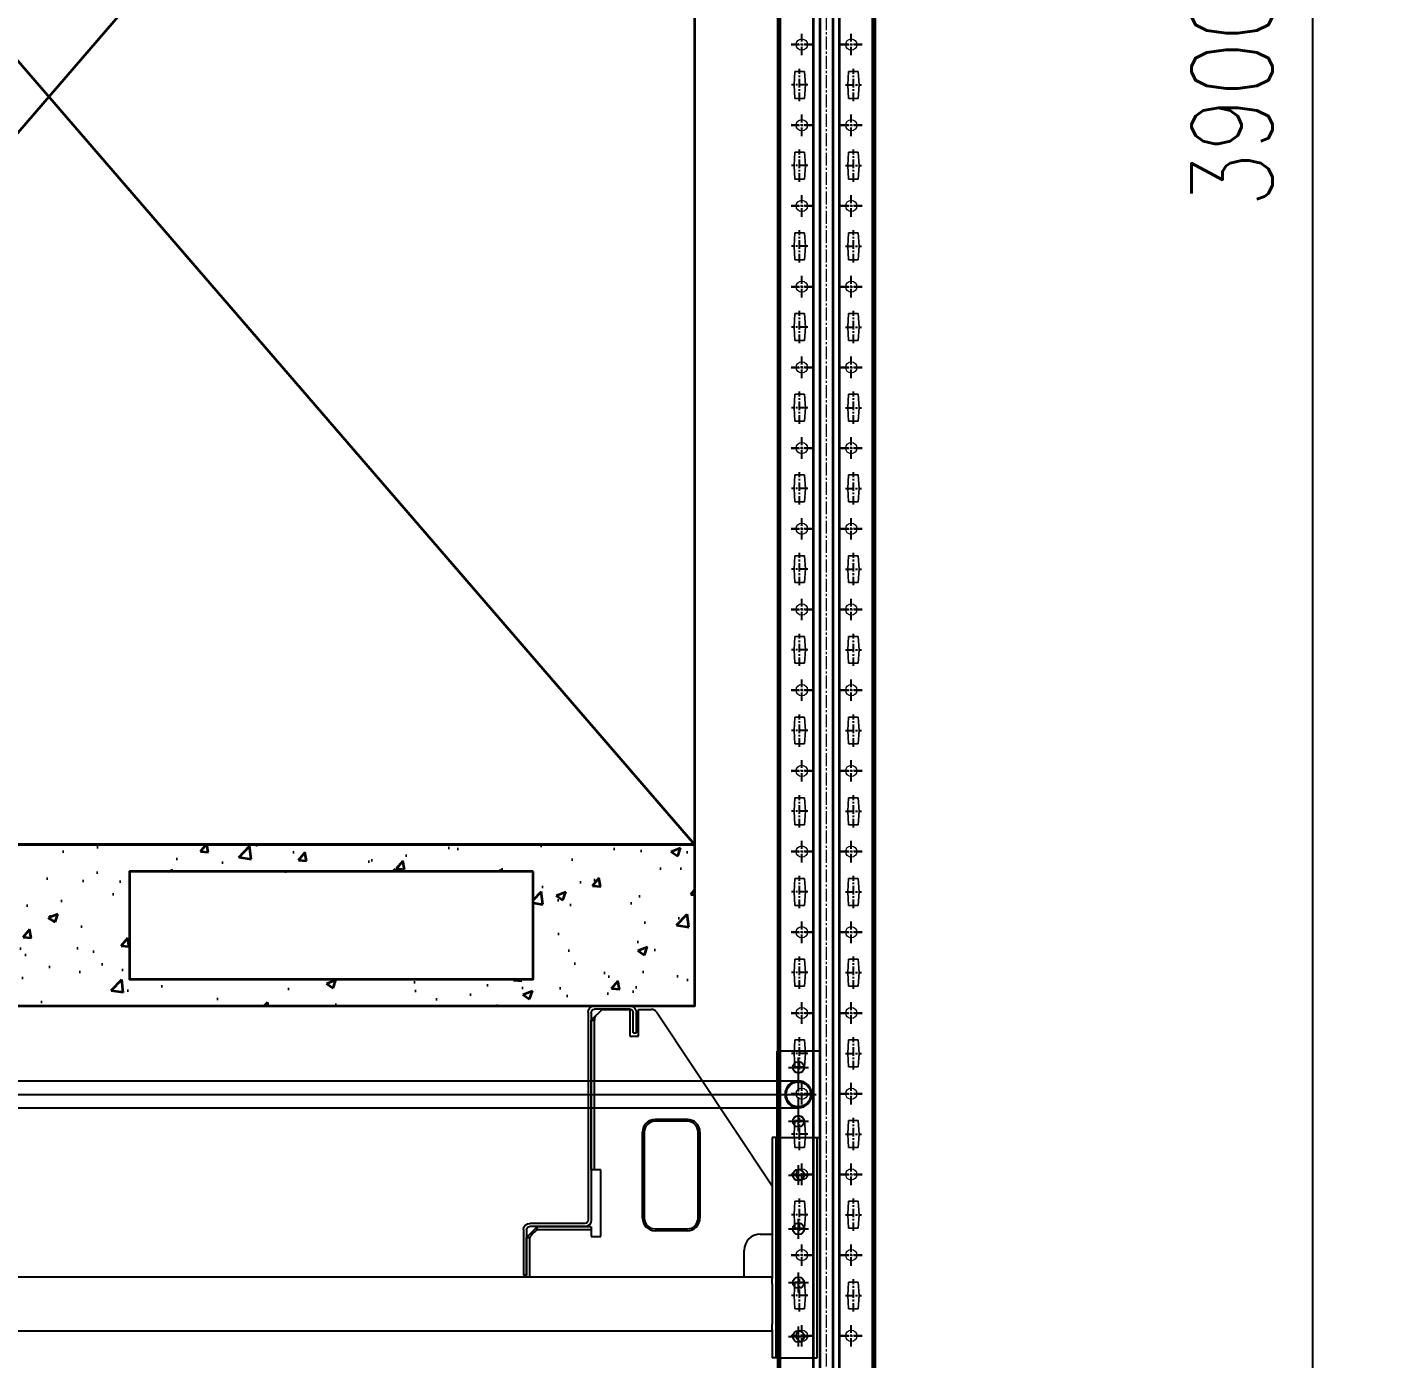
# Model space of a CAD drawing. Header units: millimetres. Extents: x 2509 to 128734, y 2492 to 91667.
# Drawn here: x 113786 to 115043, y 42568 to 43806 of the extents above; entities that cross this region are included whole.
import ezdxf

# ---------------------------------------------------------------- set-up
doc = ezdxf.new("R2010")
doc.units = ezdxf.units.MM
doc.linetypes.add('CENTER', pattern=[50.8, 31.75, -6.35, 6.35, -6.35])
doc.linetypes.add('点画线', pattern=[18, 12, -2, 2, -2])
for name, color, linetype, lineweight in [('SR-货架', 7, 'Continuous', 35), ('SR-货物', 7, 'Continuous', 35), ('中心线层', 1, '点画线', 18), ('粗实线1', 3, 'Continuous', 35), ('细实线', 4, 'Continuous', 18)]:
    doc.layers.add(name, color=color, linetype=linetype, lineweight=lineweight)
doc.layers.add('SSH_货架系统', color=7, linetype='Continuous')
doc.layers.add('中心线', color=1, linetype='CENTER')
doc.styles.add('DIM_FONT', font='SIMPLEX.shx', dxfattribs={"width": 0.8})
doc.dimstyles.new('DIMN25', dxfattribs={"dimscale": 0.25, "dimtxt": 300, "dimasz": 100, "dimexe": 250, "dimexo": 300, "dimgap": 150, "dimtad": 1, "dimdec": 0, "dimzin": 0, "dimdsep": 46, "dimtxsty": 'DIM_FONT', "dimblk": 'ARCHTICK', "dimcen": 0.09, "dimclrt": 7, "dimazin": 2, "dimtfac": 1, "dimtdec": 0, "dimtix": 1, "dimtmove": 2, "dimatfit": 3, "dimfxl": 1, "dimtolj": 1, "dimtzin": 0, "dimarcsym": 0})

# ---------------------------------------------------------------- blocks, each defined once
blk = doc.blocks.new('A$C1E2A5594')
at = {"layer": '中心线', "ltscale": 0.25}
for p, q in [((10, 0), (10, 20)), ((20, 10), (0, 10))]:
    blk.add_line(p, q, dxfattribs=at)
blk = doc.blocks.new('*U259')
at = {"layer": '中心线', "ltscale": 0.25}
for p, q in [((5937763.4, -1005645.1), (5937763.4, -1005615.1)), ((5937763.4, -1005645.1), (5937763.4, -1005615.1)), ((5937813.4, -1005645.1), (5937813.4, -1005615.1)), ((5937813.4, -1005645.1), (5937813.4, -1005615.1)), ((5937770.9, -1005630.1), (5937755.9, -1005630.1)), ((5937770.9, -1005630.1), (5937755.9, -1005630.1)), ((5937805.9, -1005630.1), (5937820.9, -1005630.1)), ((5937805.9, -1005630.1), (5937820.9, -1005630.1)), ((5937763.4, -1005720.1), (5937763.4, -1005690.1)), ((5937763.4, -1005720.1), (5937763.4, -1005690.1)), ((5937813.4, -1005720.1), (5937813.4, -1005690.1)), ((5937813.4, -1005720.1), (5937813.4, -1005690.1)), ((5937770.9, -1005705.1), (5937755.9, -1005705.1)), ((5937770.9, -1005705.1), (5937755.9, -1005705.1)), ((5937805.9, -1005705.1), (5937820.9, -1005705.1)), ((5937805.9, -1005705.1), (5937820.9, -1005705.1)), ((5937763.4, -1005795.1), (5937763.4, -1005765.1)), ((5937763.4, -1005795.1), (5937763.4, -1005765.1)), ((5937813.4, -1005795.1), (5937813.4, -1005765.1)), ((5937813.4, -1005795.1), (5937813.4, -1005765.1)), ((5937770.9, -1005780.1), (5937755.9, -1005780.1)), ((5937770.9, -1005780.1), (5937755.9, -1005780.1)), ((5937805.9, -1005780.1), (5937820.9, -1005780.1)), ((5937805.9, -1005780.1), (5937820.9, -1005780.1)), ((5937763.4, -1005870.1), (5937763.4, -1005840.1)), ((5937763.4, -1005870.1), (5937763.4, -1005840.1)), ((5937813.4, -1005870.1), (5937813.4, -1005840.1)), ((5937813.4, -1005870.1), (5937813.4, -1005840.1)), ((5937770.9, -1005855.1), (5937755.9, -1005855.1)), ((5937770.9, -1005855.1), (5937755.9, -1005855.1)), ((5937805.9, -1005855.1), (5937820.9, -1005855.1)), ((5937805.9, -1005855.1), (5937820.9, -1005855.1)), ((5937763.4, -1005945.1), (5937763.4, -1005915.1)), ((5937763.4, -1005945.1), (5937763.4, -1005915.1)), ((5937813.4, -1005945.1), (5937813.4, -1005915.1)), ((5937813.4, -1005945.1), (5937813.4, -1005915.1)), ((5937770.9, -1005930.1), (5937755.9, -1005930.1)), ((5937770.9, -1005930.1), (5937755.9, -1005930.1)), ((5937805.9, -1005930.1), (5937820.9, -1005930.1)), ((5937805.9, -1005930.1), (5937820.9, -1005930.1)), ((5937763.4, -1006020.1), (5937763.4, -1005990.1)), ((5937763.4, -1006020.1), (5937763.4, -1005990.1)), ((5937813.4, -1006020.1), (5937813.4, -1005990.1)), ((5937813.4, -1006020.1), (5937813.4, -1005990.1)), ((5937770.9, -1006005.1), (5937755.9, -1006005.1)), ((5937770.9, -1006005.1), (5937755.9, -1006005.1)), ((5937805.9, -1006005.1), (5937820.9, -1006005.1)), ((5937805.9, -1006005.1), (5937820.9, -1006005.1)), ((5937763.4, -1006095.1), (5937763.4, -1006065.1)), ((5937763.4, -1006095.1), (5937763.4, -1006065.1)), ((5937813.4, -1006095.1), (5937813.4, -1006065.1)), ((5937813.4, -1006095.1), (5937813.4, -1006065.1)), ((5937770.9, -1006080.1), (5937755.9, -1006080.1)), ((5937770.9, -1006080.1), (5937755.9, -1006080.1)), ((5937805.9, -1006080.1), (5937820.9, -1006080.1)), ((5937805.9, -1006080.1), (5937820.9, -1006080.1)), ((5937763.4, -1006170.1), (5937763.4, -1006140.1)), ((5937763.4, -1006170.1), (5937763.4, -1006140.1)), ((5937813.4, -1006170.1), (5937813.4, -1006140.1)), ((5937813.4, -1006170.1), (5937813.4, -1006140.1)), ((5937770.9, -1006155.1), (5937755.9, -1006155.1)), ((5937770.9, -1006155.1), (5937755.9, -1006155.1)), ((5937805.9, -1006155.1), (5937820.9, -1006155.1)), ((5937805.9, -1006155.1), (5937820.9, -1006155.1)), ((5937763.4, -1006245.1), (5937763.4, -1006215.1)), ((5937763.4, -1006245.1), (5937763.4, -1006215.1)), ((5937813.4, -1006245.1), (5937813.4, -1006215.1)), ((5937813.4, -1006245.1), (5937813.4, -1006215.1)), ((5937770.9, -1006230.1), (5937755.9, -1006230.1)), ((5937770.9, -1006230.1), (5937755.9, -1006230.1)), ((5937805.9, -1006230.1), (5937820.9, -1006230.1)), ((5937805.9, -1006230.1), (5937820.9, -1006230.1)), ((5937763.4, -1006320.1), (5937763.4, -1006290.1)), ((5937763.4, -1006320.1), (5937763.4, -1006290.1)), ((5937813.4, -1006320.1), (5937813.4, -1006290.1)), ((5937813.4, -1006320.1), (5937813.4, -1006290.1)), ((5937770.9, -1006305.1), (5937755.9, -1006305.1)), ((5937770.9, -1006305.1), (5937755.9, -1006305.1)), ((5937805.9, -1006305.1), (5937820.9, -1006305.1)), ((5937805.9, -1006305.1), (5937820.9, -1006305.1)), ((5937763.4, -1006395.1), (5937763.4, -1006365.1)), ((5937763.4, -1006395.1), (5937763.4, -1006365.1)), ((5937813.4, -1006395.1), (5937813.4, -1006365.1)), ((5937813.4, -1006395.1), (5937813.4, -1006365.1)), ((5937770.9, -1006380.1), (5937755.9, -1006380.1)), ((5937770.9, -1006380.1), (5937755.9, -1006380.1)), ((5937805.9, -1006380.1), (5937820.9, -1006380.1)), ((5937805.9, -1006380.1), (5937820.9, -1006380.1)), ((5937763.4, -1006470.1), (5937763.4, -1006440.1)), ((5937763.4, -1006470.1), (5937763.4, -1006440.1)), ((5937813.4, -1006470.1), (5937813.4, -1006440.1)), ((5937813.4, -1006470.1), (5937813.4, -1006440.1)), ((5937770.9, -1006455.1), (5937755.9, -1006455.1)), ((5937770.9, -1006455.1), (5937755.9, -1006455.1)), ((5937805.9, -1006455.1), (5937820.9, -1006455.1)), ((5937805.9, -1006455.1), (5937820.9, -1006455.1)), ((5937763.4, -1006545.1), (5937763.4, -1006515.1)), ((5937763.4, -1006545.1), (5937763.4, -1006515.1)), ((5937813.4, -1006545.1), (5937813.4, -1006515.1)), ((5937813.4, -1006545.1), (5937813.4, -1006515.1)), ((5937770.9, -1006530.1), (5937755.9, -1006530.1)), ((5937770.9, -1006530.1), (5937755.9, -1006530.1)), ((5937805.9, -1006530.1), (5937820.9, -1006530.1)), ((5937805.9, -1006530.1), (5937820.9, -1006530.1)), ((5937763.4, -1006620.1), (5937763.4, -1006590.1)), ((5937763.4, -1006620.1), (5937763.4, -1006590.1)), ((5937813.4, -1006620.1), (5937813.4, -1006590.1)), ((5937813.4, -1006620.1), (5937813.4, -1006590.1)), ((5937770.9, -1006605.1), (5937755.9, -1006605.1)), ((5937770.9, -1006605.1), (5937755.9, -1006605.1)), ((5937805.9, -1006605.1), (5937820.9, -1006605.1)), ((5937805.9, -1006605.1), (5937820.9, -1006605.1)), ((5937763.4, -1006695.1), (5937763.4, -1006665.1)), ((5937763.4, -1006695.1), (5937763.4, -1006665.1)), ((5937813.4, -1006695.1), (5937813.4, -1006665.1)), ((5937813.4, -1006695.1), (5937813.4, -1006665.1)), ((5937770.9, -1006680.1), (5937755.9, -1006680.1)), ((5937770.9, -1006680.1), (5937755.9, -1006680.1)), ((5937805.9, -1006680.1), (5937820.9, -1006680.1)), ((5937805.9, -1006680.1), (5937820.9, -1006680.1)), ((5937763.4, -1006770.1), (5937763.4, -1006740.1)), ((5937763.4, -1006770.1), (5937763.4, -1006740.1)), ((5937813.4, -1006770.1), (5937813.4, -1006740.1)), ((5937813.4, -1006770.1), (5937813.4, -1006740.1)), ((5937770.9, -1006755.1), (5937755.9, -1006755.1)), ((5937770.9, -1006755.1), (5937755.9, -1006755.1)), ((5937805.9, -1006755.1), (5937820.9, -1006755.1)), ((5937805.9, -1006755.1), (5937820.9, -1006755.1))]:
    blk.add_line(p, q, dxfattribs=at)
at = {"layer": '中心线层'}
blk.add_line((5937788.4, -1009107.1), (5937788.4, -1004346.6), dxfattribs=at)
at = {"layer": '粗实线1'}
for p, q in [((5937743.4, -1008982.6), (5937743.4, -1004346.6)), ((5937745.4, -1008982.6), (5937745.4, -1004346.6)), ((5937776.4, -1008982.6), (5937776.4, -1004346.6)), ((5937776.4, -1008982.6), (5937776.4, -1004346.6)), ((5937782.4, -1008982.6), (5937782.4, -1004346.6)), ((5937782.4, -1008982.6), (5937782.4, -1004346.6)), ((5937794.4, -1008982.6), (5937794.4, -1004346.6)), ((5937794.4, -1008982.6), (5937794.4, -1004346.6)), ((5937800.4, -1008982.6), (5937800.4, -1004346.6)), ((5937800.4, -1008982.6), (5937800.4, -1004346.6)), ((5937831.4, -1008982.6), (5937831.4, -1004346.6)), ((5937833.4, -1008982.6), (5937833.4, -1004346.6))]:
    blk.add_line(p, q, dxfattribs=at)
at = {"layer": '细实线', "linetype": 'Continuous', "lineweight": 0}
for p, q in [((5937758.9, -1005617.6), (5937758.2, -1005630.1)), ((5937758.2, -1005630.1), (5937758.9, -1005617.6)), ((5937758.9, -1005617.6), (5937767.9, -1005617.6)), ((5937767.9, -1005617.6), (5937758.9, -1005617.6)), ((5937768.7, -1005630.1), (5937767.9, -1005617.6)), ((5937767.9, -1005617.6), (5937768.7, -1005630.1)), ((5937808.9, -1005617.6), (5937808.2, -1005630.1)), ((5937808.2, -1005630.1), (5937808.9, -1005617.6)), ((5937808.9, -1005617.6), (5937817.9, -1005617.6)), ((5937817.9, -1005617.6), (5937808.9, -1005617.6)), ((5937818.7, -1005630.1), (5937817.9, -1005617.6)), ((5937817.9, -1005617.6), (5937818.7, -1005630.1)), ((5937758.2, -1005630.1), (5937758.9, -1005642.6)), ((5937758.9, -1005642.6), (5937758.2, -1005630.1)), ((5937767.9, -1005642.6), (5937768.7, -1005630.1)), ((5937768.7, -1005630.1), (5937767.9, -1005642.6)), ((5937808.2, -1005630.1), (5937808.9, -1005642.6)), ((5937808.9, -1005642.6), (5937808.2, -1005630.1)), ((5937817.9, -1005642.6), (5937818.7, -1005630.1)), ((5937818.7, -1005630.1), (5937817.9, -1005642.6)), ((5937758.9, -1005642.6), (5937767.9, -1005642.6)), ((5937767.9, -1005642.6), (5937758.9, -1005642.6)), ((5937808.9, -1005642.6), (5937817.9, -1005642.6)), ((5937817.9, -1005642.6), (5937808.9, -1005642.6)), ((5937758.9, -1005692.6), (5937758.2, -1005705.1)), ((5937758.2, -1005705.1), (5937758.9, -1005692.6)), ((5937758.9, -1005692.6), (5937767.9, -1005692.6)), ((5937767.9, -1005692.6), (5937758.9, -1005692.6)), ((5937768.7, -1005705.1), (5937767.9, -1005692.6)), ((5937767.9, -1005692.6), (5937768.7, -1005705.1)), ((5937808.9, -1005692.6), (5937808.2, -1005705.1)), ((5937808.2, -1005705.1), (5937808.9, -1005692.6)), ((5937808.9, -1005692.6), (5937817.9, -1005692.6)), ((5937817.9, -1005692.6), (5937808.9, -1005692.6)), ((5937818.7, -1005705.1), (5937817.9, -1005692.6)), ((5937817.9, -1005692.6), (5937818.7, -1005705.1)), ((5937758.2, -1005705.1), (5937758.9, -1005717.6)), ((5937758.9, -1005717.6), (5937758.2, -1005705.1)), ((5937767.9, -1005717.6), (5937768.7, -1005705.1)), ((5937768.7, -1005705.1), (5937767.9, -1005717.6)), ((5937808.2, -1005705.1), (5937808.9, -1005717.6)), ((5937808.9, -1005717.6), (5937808.2, -1005705.1)), ((5937817.9, -1005717.6), (5937818.7, -1005705.1)), ((5937818.7, -1005705.1), (5937817.9, -1005717.6)), ((5937758.9, -1005717.6), (5937767.9, -1005717.6)), ((5937767.9, -1005717.6), (5937758.9, -1005717.6)), ((5937808.9, -1005717.6), (5937817.9, -1005717.6)), ((5937817.9, -1005717.6), (5937808.9, -1005717.6)), ((5937758.9, -1005767.6), (5937758.2, -1005780.1)), ((5937758.2, -1005780.1), (5937758.9, -1005767.6)), ((5937758.9, -1005767.6), (5937767.9, -1005767.6)), ((5937767.9, -1005767.6), (5937758.9, -1005767.6)), ((5937768.7, -1005780.1), (5937767.9, -1005767.6)), ((5937767.9, -1005767.6), (5937768.7, -1005780.1)), ((5937808.9, -1005767.6), (5937808.2, -1005780.1)), ((5937808.2, -1005780.1), (5937808.9, -1005767.6)), ((5937808.9, -1005767.6), (5937817.9, -1005767.6)), ((5937817.9, -1005767.6), (5937808.9, -1005767.6)), ((5937818.7, -1005780.1), (5937817.9, -1005767.6)), ((5937817.9, -1005767.6), (5937818.7, -1005780.1)), ((5937758.2, -1005780.1), (5937758.9, -1005792.6)), ((5937758.9, -1005792.6), (5937758.2, -1005780.1)), ((5937767.9, -1005792.6), (5937768.7, -1005780.1)), ((5937768.7, -1005780.1), (5937767.9, -1005792.6)), ((5937808.2, -1005780.1), (5937808.9, -1005792.6)), ((5937808.9, -1005792.6), (5937808.2, -1005780.1)), ((5937817.9, -1005792.6), (5937818.7, -1005780.1)), ((5937818.7, -1005780.1), (5937817.9, -1005792.6)), ((5937758.9, -1005792.6), (5937767.9, -1005792.6)), ((5937767.9, -1005792.6), (5937758.9, -1005792.6)), ((5937808.9, -1005792.6), (5937817.9, -1005792.6)), ((5937817.9, -1005792.6), (5937808.9, -1005792.6)), ((5937758.9, -1005842.6), (5937758.2, -1005855.1)), ((5937758.2, -1005855.1), (5937758.9, -1005842.6)), ((5937758.9, -1005842.6), (5937767.9, -1005842.6)), ((5937767.9, -1005842.6), (5937758.9, -1005842.6)), ((5937768.7, -1005855.1), (5937767.9, -1005842.6)), ((5937767.9, -1005842.6), (5937768.7, -1005855.1)), ((5937808.9, -1005842.6), (5937808.2, -1005855.1)), ((5937808.2, -1005855.1), (5937808.9, -1005842.6)), ((5937808.9, -1005842.6), (5937817.9, -1005842.6)), ((5937817.9, -1005842.6), (5937808.9, -1005842.6)), ((5937818.7, -1005855.1), (5937817.9, -1005842.6)), ((5937817.9, -1005842.6), (5937818.7, -1005855.1)), ((5937758.2, -1005855.1), (5937758.9, -1005867.6)), ((5937758.9, -1005867.6), (5937758.2, -1005855.1)), ((5937767.9, -1005867.6), (5937768.7, -1005855.1)), ((5937768.7, -1005855.1), (5937767.9, -1005867.6)), ((5937808.2, -1005855.1), (5937808.9, -1005867.6)), ((5937808.9, -1005867.6), (5937808.2, -1005855.1)), ((5937817.9, -1005867.6), (5937818.7, -1005855.1)), ((5937818.7, -1005855.1), (5937817.9, -1005867.6)), ((5937758.9, -1005867.6), (5937767.9, -1005867.6)), ((5937767.9, -1005867.6), (5937758.9, -1005867.6)), ((5937808.9, -1005867.6), (5937817.9, -1005867.6)), ((5937817.9, -1005867.6), (5937808.9, -1005867.6)), ((5937758.9, -1005917.6), (5937758.2, -1005930.1)), ((5937758.2, -1005930.1), (5937758.9, -1005917.6)), ((5937758.9, -1005917.6), (5937767.9, -1005917.6)), ((5937767.9, -1005917.6), (5937758.9, -1005917.6)), ((5937768.7, -1005930.1), (5937767.9, -1005917.6)), ((5937767.9, -1005917.6), (5937768.7, -1005930.1)), ((5937808.9, -1005917.6), (5937808.2, -1005930.1)), ((5937808.2, -1005930.1), (5937808.9, -1005917.6)), ((5937808.9, -1005917.6), (5937817.9, -1005917.6)), ((5937817.9, -1005917.6), (5937808.9, -1005917.6)), ((5937818.7, -1005930.1), (5937817.9, -1005917.6)), ((5937817.9, -1005917.6), (5937818.7, -1005930.1)), ((5937758.2, -1005930.1), (5937758.9, -1005942.6)), ((5937758.9, -1005942.6), (5937758.2, -1005930.1)), ((5937767.9, -1005942.6), (5937768.7, -1005930.1)), ((5937768.7, -1005930.1), (5937767.9, -1005942.6)), ((5937808.2, -1005930.1), (5937808.9, -1005942.6)), ((5937808.9, -1005942.6), (5937808.2, -1005930.1)), ((5937817.9, -1005942.6), (5937818.7, -1005930.1)), ((5937818.7, -1005930.1), (5937817.9, -1005942.6)), ((5937758.9, -1005942.6), (5937767.9, -1005942.6)), ((5937767.9, -1005942.6), (5937758.9, -1005942.6)), ((5937808.9, -1005942.6), (5937817.9, -1005942.6)), ((5937817.9, -1005942.6), (5937808.9, -1005942.6)), ((5937758.9, -1005992.6), (5937758.2, -1006005.1)), ((5937758.2, -1006005.1), (5937758.9, -1005992.6)), ((5937758.9, -1005992.6), (5937767.9, -1005992.6)), ((5937767.9, -1005992.6), (5937758.9, -1005992.6)), ((5937768.7, -1006005.1), (5937767.9, -1005992.6)), ((5937767.9, -1005992.6), (5937768.7, -1006005.1)), ((5937808.9, -1005992.6), (5937808.2, -1006005.1)), ((5937808.2, -1006005.1), (5937808.9, -1005992.6)), ((5937808.9, -1005992.6), (5937817.9, -1005992.6)), ((5937817.9, -1005992.6), (5937808.9, -1005992.6)), ((5937818.7, -1006005.1), (5937817.9, -1005992.6)), ((5937817.9, -1005992.6), (5937818.7, -1006005.1)), ((5937758.2, -1006005.1), (5937758.9, -1006017.6)), ((5937758.9, -1006017.6), (5937758.2, -1006005.1)), ((5937767.9, -1006017.6), (5937768.7, -1006005.1)), ((5937768.7, -1006005.1), (5937767.9, -1006017.6)), ((5937808.2, -1006005.1), (5937808.9, -1006017.6)), ((5937808.9, -1006017.6), (5937808.2, -1006005.1)), ((5937817.9, -1006017.6), (5937818.7, -1006005.1)), ((5937818.7, -1006005.1), (5937817.9, -1006017.6)), ((5937758.9, -1006017.6), (5937767.9, -1006017.6)), ((5937767.9, -1006017.6), (5937758.9, -1006017.6)), ((5937808.9, -1006017.6), (5937817.9, -1006017.6)), ((5937817.9, -1006017.6), (5937808.9, -1006017.6)), ((5937758.9, -1006067.6), (5937758.2, -1006080.1)), ((5937758.2, -1006080.1), (5937758.9, -1006067.6)), ((5937758.9, -1006067.6), (5937767.9, -1006067.6)), ((5937767.9, -1006067.6), (5937758.9, -1006067.6)), ((5937768.7, -1006080.1), (5937767.9, -1006067.6)), ((5937767.9, -1006067.6), (5937768.7, -1006080.1)), ((5937808.9, -1006067.6), (5937808.2, -1006080.1)), ((5937808.2, -1006080.1), (5937808.9, -1006067.6)), ((5937808.9, -1006067.6), (5937817.9, -1006067.6)), ((5937817.9, -1006067.6), (5937808.9, -1006067.6)), ((5937818.7, -1006080.1), (5937817.9, -1006067.6)), ((5937817.9, -1006067.6), (5937818.7, -1006080.1)), ((5937758.2, -1006080.1), (5937758.9, -1006092.6)), ((5937758.9, -1006092.6), (5937758.2, -1006080.1)), ((5937767.9, -1006092.6), (5937768.7, -1006080.1)), ((5937768.7, -1006080.1), (5937767.9, -1006092.6)), ((5937808.2, -1006080.1), (5937808.9, -1006092.6)), ((5937808.9, -1006092.6), (5937808.2, -1006080.1)), ((5937817.9, -1006092.6), (5937818.7, -1006080.1)), ((5937818.7, -1006080.1), (5937817.9, -1006092.6)), ((5937758.9, -1006092.6), (5937767.9, -1006092.6)), ((5937767.9, -1006092.6), (5937758.9, -1006092.6)), ((5937808.9, -1006092.6), (5937817.9, -1006092.6)), ((5937817.9, -1006092.6), (5937808.9, -1006092.6)), ((5937758.9, -1006142.6), (5937758.2, -1006155.1)), ((5937758.2, -1006155.1), (5937758.9, -1006142.6)), ((5937758.9, -1006142.6), (5937767.9, -1006142.6)), ((5937767.9, -1006142.6), (5937758.9, -1006142.6)), ((5937768.7, -1006155.1), (5937767.9, -1006142.6)), ((5937767.9, -1006142.6), (5937768.7, -1006155.1)), ((5937808.9, -1006142.6), (5937808.2, -1006155.1)), ((5937808.2, -1006155.1), (5937808.9, -1006142.6)), ((5937808.9, -1006142.6), (5937817.9, -1006142.6)), ((5937817.9, -1006142.6), (5937808.9, -1006142.6)), ((5937818.7, -1006155.1), (5937817.9, -1006142.6)), ((5937817.9, -1006142.6), (5937818.7, -1006155.1)), ((5937758.2, -1006155.1), (5937758.9, -1006167.6)), ((5937758.9, -1006167.6), (5937758.2, -1006155.1)), ((5937767.9, -1006167.6), (5937768.7, -1006155.1)), ((5937768.7, -1006155.1), (5937767.9, -1006167.6)), ((5937808.2, -1006155.1), (5937808.9, -1006167.6)), ((5937808.9, -1006167.6), (5937808.2, -1006155.1)), ((5937817.9, -1006167.6), (5937818.7, -1006155.1)), ((5937818.7, -1006155.1), (5937817.9, -1006167.6)), ((5937758.9, -1006167.6), (5937767.9, -1006167.6)), ((5937767.9, -1006167.6), (5937758.9, -1006167.6)), ((5937808.9, -1006167.6), (5937817.9, -1006167.6)), ((5937817.9, -1006167.6), (5937808.9, -1006167.6)), ((5937758.9, -1006217.6), (5937758.2, -1006230.1)), ((5937758.2, -1006230.1), (5937758.9, -1006217.6)), ((5937758.9, -1006217.6), (5937767.9, -1006217.6)), ((5937767.9, -1006217.6), (5937758.9, -1006217.6)), ((5937768.7, -1006230.1), (5937767.9, -1006217.6)), ((5937767.9, -1006217.6), (5937768.7, -1006230.1)), ((5937808.9, -1006217.6), (5937808.2, -1006230.1)), ((5937808.2, -1006230.1), (5937808.9, -1006217.6)), ((5937808.9, -1006217.6), (5937817.9, -1006217.6)), ((5937817.9, -1006217.6), (5937808.9, -1006217.6)), ((5937818.7, -1006230.1), (5937817.9, -1006217.6)), ((5937817.9, -1006217.6), (5937818.7, -1006230.1)), ((5937758.2, -1006230.1), (5937758.9, -1006242.6)), ((5937758.9, -1006242.6), (5937758.2, -1006230.1)), ((5937767.9, -1006242.6), (5937768.7, -1006230.1)), ((5937768.7, -1006230.1), (5937767.9, -1006242.6)), ((5937808.2, -1006230.1), (5937808.9, -1006242.6)), ((5937808.9, -1006242.6), (5937808.2, -1006230.1)), ((5937817.9, -1006242.6), (5937818.7, -1006230.1)), ((5937818.7, -1006230.1), (5937817.9, -1006242.6)), ((5937758.9, -1006242.6), (5937767.9, -1006242.6)), ((5937767.9, -1006242.6), (5937758.9, -1006242.6)), ((5937808.9, -1006242.6), (5937817.9, -1006242.6)), ((5937817.9, -1006242.6), (5937808.9, -1006242.6)), ((5937758.9, -1006292.6), (5937758.2, -1006305.1)), ((5937758.2, -1006305.1), (5937758.9, -1006292.6)), ((5937758.9, -1006292.6), (5937767.9, -1006292.6)), ((5937767.9, -1006292.6), (5937758.9, -1006292.6)), ((5937768.7, -1006305.1), (5937767.9, -1006292.6)), ((5937767.9, -1006292.6), (5937768.7, -1006305.1)), ((5937808.9, -1006292.6), (5937808.2, -1006305.1)), ((5937808.2, -1006305.1), (5937808.9, -1006292.6)), ((5937808.9, -1006292.6), (5937817.9, -1006292.6)), ((5937817.9, -1006292.6), (5937808.9, -1006292.6)), ((5937818.7, -1006305.1), (5937817.9, -1006292.6)), ((5937817.9, -1006292.6), (5937818.7, -1006305.1)), ((5937758.2, -1006305.1), (5937758.9, -1006317.6)), ((5937758.9, -1006317.6), (5937758.2, -1006305.1)), ((5937767.9, -1006317.6), (5937768.7, -1006305.1)), ((5937768.7, -1006305.1), (5937767.9, -1006317.6)), ((5937808.2, -1006305.1), (5937808.9, -1006317.6)), ((5937808.9, -1006317.6), (5937808.2, -1006305.1)), ((5937817.9, -1006317.6), (5937818.7, -1006305.1)), ((5937818.7, -1006305.1), (5937817.9, -1006317.6)), ((5937758.9, -1006317.6), (5937767.9, -1006317.6)), ((5937767.9, -1006317.6), (5937758.9, -1006317.6)), ((5937808.9, -1006317.6), (5937817.9, -1006317.6)), ((5937817.9, -1006317.6), (5937808.9, -1006317.6)), ((5937758.9, -1006367.6), (5937758.2, -1006380.1)), ((5937758.2, -1006380.1), (5937758.9, -1006367.6)), ((5937758.9, -1006367.6), (5937767.9, -1006367.6)), ((5937767.9, -1006367.6), (5937758.9, -1006367.6)), ((5937768.7, -1006380.1), (5937767.9, -1006367.6)), ((5937767.9, -1006367.6), (5937768.7, -1006380.1)), ((5937808.9, -1006367.6), (5937808.2, -1006380.1)), ((5937808.2, -1006380.1), (5937808.9, -1006367.6)), ((5937808.9, -1006367.6), (5937817.9, -1006367.6)), ((5937817.9, -1006367.6), (5937808.9, -1006367.6)), ((5937818.7, -1006380.1), (5937817.9, -1006367.6)), ((5937817.9, -1006367.6), (5937818.7, -1006380.1)), ((5937758.2, -1006380.1), (5937758.9, -1006392.6)), ((5937758.9, -1006392.6), (5937758.2, -1006380.1)), ((5937767.9, -1006392.6), (5937768.7, -1006380.1)), ((5937768.7, -1006380.1), (5937767.9, -1006392.6)), ((5937808.2, -1006380.1), (5937808.9, -1006392.6)), ((5937808.9, -1006392.6), (5937808.2, -1006380.1)), ((5937817.9, -1006392.6), (5937818.7, -1006380.1)), ((5937818.7, -1006380.1), (5937817.9, -1006392.6)), ((5937758.9, -1006392.6), (5937767.9, -1006392.6)), ((5937767.9, -1006392.6), (5937758.9, -1006392.6)), ((5937808.9, -1006392.6), (5937817.9, -1006392.6)), ((5937817.9, -1006392.6), (5937808.9, -1006392.6)), ((5937758.9, -1006442.6), (5937758.2, -1006455.1)), ((5937758.2, -1006455.1), (5937758.9, -1006442.6)), ((5937758.9, -1006442.6), (5937767.9, -1006442.6)), ((5937767.9, -1006442.6), (5937758.9, -1006442.6)), ((5937768.7, -1006455.1), (5937767.9, -1006442.6)), ((5937767.9, -1006442.6), (5937768.7, -1006455.1)), ((5937808.9, -1006442.6), (5937808.2, -1006455.1)), ((5937808.2, -1006455.1), (5937808.9, -1006442.6)), ((5937808.9, -1006442.6), (5937817.9, -1006442.6)), ((5937817.9, -1006442.6), (5937808.9, -1006442.6)), ((5937818.7, -1006455.1), (5937817.9, -1006442.6)), ((5937817.9, -1006442.6), (5937818.7, -1006455.1)), ((5937758.2, -1006455.1), (5937758.9, -1006467.6)), ((5937758.9, -1006467.6), (5937758.2, -1006455.1)), ((5937767.9, -1006467.6), (5937768.7, -1006455.1)), ((5937768.7, -1006455.1), (5937767.9, -1006467.6)), ((5937808.2, -1006455.1), (5937808.9, -1006467.6)), ((5937808.9, -1006467.6), (5937808.2, -1006455.1)), ((5937817.9, -1006467.6), (5937818.7, -1006455.1)), ((5937818.7, -1006455.1), (5937817.9, -1006467.6)), ((5937758.9, -1006467.6), (5937767.9, -1006467.6)), ((5937767.9, -1006467.6), (5937758.9, -1006467.6)), ((5937808.9, -1006467.6), (5937817.9, -1006467.6)), ((5937817.9, -1006467.6), (5937808.9, -1006467.6)), ((5937758.9, -1006517.6), (5937758.2, -1006530.1)), ((5937758.2, -1006530.1), (5937758.9, -1006517.6)), ((5937758.9, -1006517.6), (5937767.9, -1006517.6)), ((5937767.9, -1006517.6), (5937758.9, -1006517.6)), ((5937768.7, -1006530.1), (5937767.9, -1006517.6)), ((5937767.9, -1006517.6), (5937768.7, -1006530.1)), ((5937808.9, -1006517.6), (5937808.2, -1006530.1)), ((5937808.2, -1006530.1), (5937808.9, -1006517.6)), ((5937808.9, -1006517.6), (5937817.9, -1006517.6)), ((5937817.9, -1006517.6), (5937808.9, -1006517.6)), ((5937818.7, -1006530.1), (5937817.9, -1006517.6)), ((5937817.9, -1006517.6), (5937818.7, -1006530.1)), ((5937758.2, -1006530.1), (5937758.9, -1006542.6)), ((5937758.9, -1006542.6), (5937758.2, -1006530.1)), ((5937767.9, -1006542.6), (5937768.7, -1006530.1)), ((5937768.7, -1006530.1), (5937767.9, -1006542.6)), ((5937808.2, -1006530.1), (5937808.9, -1006542.6)), ((5937808.9, -1006542.6), (5937808.2, -1006530.1)), ((5937817.9, -1006542.6), (5937818.7, -1006530.1)), ((5937818.7, -1006530.1), (5937817.9, -1006542.6)), ((5937758.9, -1006542.6), (5937767.9, -1006542.6)), ((5937767.9, -1006542.6), (5937758.9, -1006542.6)), ((5937808.9, -1006542.6), (5937817.9, -1006542.6)), ((5937817.9, -1006542.6), (5937808.9, -1006542.6)), ((5937758.9, -1006592.6), (5937758.2, -1006605.1)), ((5937758.2, -1006605.1), (5937758.9, -1006592.6)), ((5937758.9, -1006592.6), (5937767.9, -1006592.6)), ((5937767.9, -1006592.6), (5937758.9, -1006592.6)), ((5937768.7, -1006605.1), (5937767.9, -1006592.6)), ((5937767.9, -1006592.6), (5937768.7, -1006605.1)), ((5937808.9, -1006592.6), (5937808.2, -1006605.1)), ((5937808.2, -1006605.1), (5937808.9, -1006592.6)), ((5937808.9, -1006592.6), (5937817.9, -1006592.6)), ((5937817.9, -1006592.6), (5937808.9, -1006592.6)), ((5937818.7, -1006605.1), (5937817.9, -1006592.6)), ((5937817.9, -1006592.6), (5937818.7, -1006605.1)), ((5937758.2, -1006605.1), (5937758.9, -1006617.6)), ((5937758.9, -1006617.6), (5937758.2, -1006605.1)), ((5937767.9, -1006617.6), (5937768.7, -1006605.1)), ((5937768.7, -1006605.1), (5937767.9, -1006617.6)), ((5937808.2, -1006605.1), (5937808.9, -1006617.6)), ((5937808.9, -1006617.6), (5937808.2, -1006605.1)), ((5937817.9, -1006617.6), (5937818.7, -1006605.1)), ((5937818.7, -1006605.1), (5937817.9, -1006617.6)), ((5937758.9, -1006617.6), (5937767.9, -1006617.6)), ((5937767.9, -1006617.6), (5937758.9, -1006617.6)), ((5937808.9, -1006617.6), (5937817.9, -1006617.6)), ((5937817.9, -1006617.6), (5937808.9, -1006617.6)), ((5937758.9, -1006667.6), (5937758.2, -1006680.1)), ((5937758.2, -1006680.1), (5937758.9, -1006667.6)), ((5937758.9, -1006667.6), (5937767.9, -1006667.6)), ((5937767.9, -1006667.6), (5937758.9, -1006667.6)), ((5937768.7, -1006680.1), (5937767.9, -1006667.6)), ((5937767.9, -1006667.6), (5937768.7, -1006680.1)), ((5937808.9, -1006667.6), (5937808.2, -1006680.1)), ((5937808.2, -1006680.1), (5937808.9, -1006667.6)), ((5937808.9, -1006667.6), (5937817.9, -1006667.6)), ((5937817.9, -1006667.6), (5937808.9, -1006667.6)), ((5937818.7, -1006680.1), (5937817.9, -1006667.6)), ((5937817.9, -1006667.6), (5937818.7, -1006680.1)), ((5937758.2, -1006680.1), (5937758.9, -1006692.6)), ((5937758.9, -1006692.6), (5937758.2, -1006680.1)), ((5937767.9, -1006692.6), (5937768.7, -1006680.1)), ((5937768.7, -1006680.1), (5937767.9, -1006692.6)), ((5937808.2, -1006680.1), (5937808.9, -1006692.6)), ((5937808.9, -1006692.6), (5937808.2, -1006680.1)), ((5937817.9, -1006692.6), (5937818.7, -1006680.1)), ((5937818.7, -1006680.1), (5937817.9, -1006692.6)), ((5937758.9, -1006692.6), (5937767.9, -1006692.6)), ((5937767.9, -1006692.6), (5937758.9, -1006692.6)), ((5937808.9, -1006692.6), (5937817.9, -1006692.6)), ((5937817.9, -1006692.6), (5937808.9, -1006692.6)), ((5937758.9, -1006742.6), (5937758.2, -1006755.1)), ((5937758.2, -1006755.1), (5937758.9, -1006742.6)), ((5937758.9, -1006742.6), (5937767.9, -1006742.6)), ((5937767.9, -1006742.6), (5937758.9, -1006742.6)), ((5937768.7, -1006755.1), (5937767.9, -1006742.6)), ((5937767.9, -1006742.6), (5937768.7, -1006755.1)), ((5937808.9, -1006742.6), (5937808.2, -1006755.1)), ((5937808.2, -1006755.1), (5937808.9, -1006742.6)), ((5937808.9, -1006742.6), (5937817.9, -1006742.6)), ((5937817.9, -1006742.6), (5937808.9, -1006742.6)), ((5937818.7, -1006755.1), (5937817.9, -1006742.6)), ((5937817.9, -1006742.6), (5937818.7, -1006755.1)), ((5937758.2, -1006755.1), (5937758.9, -1006767.6)), ((5937758.9, -1006767.6), (5937758.2, -1006755.1)), ((5937767.9, -1006767.6), (5937768.7, -1006755.1)), ((5937768.7, -1006755.1), (5937767.9, -1006767.6)), ((5937808.2, -1006755.1), (5937808.9, -1006767.6)), ((5937808.9, -1006767.6), (5937808.2, -1006755.1)), ((5937817.9, -1006767.6), (5937818.7, -1006755.1)), ((5937818.7, -1006755.1), (5937817.9, -1006767.6)), ((5937758.9, -1006767.6), (5937767.9, -1006767.6)), ((5937767.9, -1006767.6), (5937758.9, -1006767.6)), ((5937808.9, -1006767.6), (5937817.9, -1006767.6)), ((5937817.9, -1006767.6), (5937808.9, -1006767.6))]:
    blk.add_line(p, q, dxfattribs=at)
for centre in [(5937765.4, -1005592.6), (5937765.4, -1005592.6), (5937811.4, -1005592.6), (5937811.4, -1005592.6), (5937765.4, -1005667.6), (5937765.4, -1005667.6), (5937811.4, -1005667.6), (5937811.4, -1005667.6), (5937765.4, -1005742.6), (5937765.4, -1005742.6), (5937811.4, -1005742.6), (5937811.4, -1005742.6), (5937765.4, -1005817.6), (5937765.4, -1005817.6), (5937811.4, -1005817.6), (5937811.4, -1005817.6), (5937765.4, -1005892.6), (5937765.4, -1005892.6), (5937811.4, -1005892.6), (5937811.4, -1005892.6), (5937765.4, -1005967.6), (5937765.4, -1005967.6), (5937811.4, -1005967.6), (5937811.4, -1005967.6), (5937765.4, -1006042.6), (5937765.4, -1006042.6), (5937811.4, -1006042.6), (5937811.4, -1006042.6), (5937765.4, -1006117.6), (5937765.4, -1006117.6), (5937811.4, -1006117.6), (5937811.4, -1006117.6), (5937765.4, -1006192.6), (5937765.4, -1006192.6), (5937811.4, -1006192.6), (5937811.4, -1006192.6), (5937765.4, -1006267.6), (5937765.4, -1006267.6), (5937811.4, -1006267.6), (5937811.4, -1006267.6), (5937765.4, -1006342.6), (5937765.4, -1006342.6), (5937811.4, -1006342.6), (5937811.4, -1006342.6), (5937765.4, -1006417.6), (5937765.4, -1006417.6), (5937811.4, -1006417.6), (5937811.4, -1006417.6), (5937765.4, -1006492.6), (5937765.4, -1006492.6), (5937811.4, -1006492.6), (5937811.4, -1006492.6), (5937765.4, -1006567.6), (5937765.4, -1006567.6), (5937811.4, -1006567.6), (5937811.4, -1006567.6), (5937765.4, -1006642.6), (5937765.4, -1006642.6), (5937811.4, -1006642.6), (5937811.4, -1006642.6), (5937765.4, -1006717.6), (5937765.4, -1006717.6), (5937811.4, -1006717.6), (5937811.4, -1006717.6), (5937765.4, -1006792.6), (5937765.4, -1006792.6), (5937811.4, -1006792.6), (5937811.4, -1006792.6)]:
    blk.add_circle(centre, 5.25, dxfattribs=at)
at = {"layer": '粗实线1', "xscale": -1, "zscale": -1, "rotation": 90}
for p in [(5937775.4, -1005582.6), (5937821.4, -1005582.6), (5937775.4, -1005657.6), (5937821.4, -1005657.6), (5937775.4, -1005732.6), (5937821.4, -1005732.6), (5937775.4, -1005807.6), (5937821.4, -1005807.6), (5937775.4, -1005882.6), (5937821.4, -1005882.6), (5937775.4, -1005957.6), (5937821.4, -1005957.6), (5937775.4, -1006032.6), (5937821.4, -1006032.6), (5937775.4, -1006107.6), (5937821.4, -1006107.6), (5937775.4, -1006182.6), (5937821.4, -1006182.6), (5937775.4, -1006257.6), (5937821.4, -1006257.6), (5937775.4, -1006332.6), (5937821.4, -1006332.6), (5937775.4, -1006407.6), (5937821.4, -1006407.6), (5937775.4, -1006482.6), (5937821.4, -1006482.6), (5937775.4, -1006557.6), (5937821.4, -1006557.6), (5937775.4, -1006632.6), (5937821.4, -1006632.6), (5937775.4, -1006707.6), (5937821.4, -1006707.6), (5937775.4, -1006782.6), (5937821.4, -1006782.6)]:
    blk.add_blockref('A$C1E2A5594', p, dxfattribs=at)
at = {"layer": '粗实线1', "rotation": 270}
for p in [(5937755.4, -1005582.6), (5937801.4, -1005582.6), (5937755.4, -1005657.6), (5937801.4, -1005657.6), (5937755.4, -1005732.6), (5937801.4, -1005732.6), (5937755.4, -1005807.6), (5937801.4, -1005807.6), (5937755.4, -1005882.6), (5937801.4, -1005882.6), (5937755.4, -1005957.6), (5937801.4, -1005957.6), (5937755.4, -1006032.6), (5937801.4, -1006032.6), (5937755.4, -1006107.6), (5937801.4, -1006107.6), (5937755.4, -1006182.6), (5937801.4, -1006182.6), (5937755.4, -1006257.6), (5937801.4, -1006257.6), (5937755.4, -1006332.6), (5937801.4, -1006332.6), (5937755.4, -1006407.6), (5937801.4, -1006407.6), (5937755.4, -1006482.6), (5937801.4, -1006482.6), (5937755.4, -1006557.6), (5937801.4, -1006557.6), (5937755.4, -1006632.6), (5937801.4, -1006632.6), (5937755.4, -1006707.6), (5937801.4, -1006707.6), (5937755.4, -1006782.6), (5937801.4, -1006782.6)]:
    blk.add_blockref('A$C1E2A5594', p, dxfattribs=at)
blk = doc.blocks.new('后档杆')
at = {"layer": 'SSH_货架系统', "color": 2}
for p, q in [((66027.5, 7555.5), (65987.5, 7555.5)), ((65987.5, 7555.5), (65987.5, 7475.5)), ((66027.5, 7475.5), (66027.5, 7555.5)), ((65987.5, 7475.5), (66027.5, 7475.5))]:
    blk.add_line(p, q, dxfattribs=at)
at = {"layer": 'SSH_货架系统', "color": 1}
for p, q in [((64615.5, 7541.6), (64615.5, 7549.8)), ((64615.5, 7540), (64615.5, 7541.1)), ((66007.5, 7541.6), (66007.5, 7549.8)), ((66007.5, 7540), (66007.5, 7541.1)), ((64606.2, 7540.5), (64614.4, 7540.5)), ((64615, 7540.5), (64616, 7540.5)), ((64615.5, 7531.3), (64615.5, 7539.5)), ((64615.5, 7518), (64615.5, 7532)), ((64616.5, 7540.5), (64624.7, 7540.5)), ((65998.3, 7540.5), (66006.5, 7540.5)), ((66007, 7540.5), (66008.1, 7540.5)), ((66007.5, 7531.3), (66007.5, 7539.5)), ((66007.5, 7518), (66007.5, 7532)), ((66008.6, 7540.5), (66016.8, 7540.5)), ((64599, 7515.5), (64613, 7515.5)), ((64611.5, 7515.5), (66011.5, 7515.5)), ((64614.2, 7515.5), (64616.7, 7515.5)), ((64615.5, 7514.3), (64615.5, 7516.8)), ((64618, 7515.5), (64632, 7515.5)), ((65991, 7515.5), (66005, 7515.5)), ((66006.3, 7515.5), (66008.8, 7515.5)), ((66007.5, 7514.3), (66007.5, 7516.8)), ((66010, 7515.5), (66024, 7515.5)), ((64615.5, 7499), (64615.5, 7513)), ((66007.5, 7499), (66007.5, 7513)), ((64606.2, 7490.5), (64614.4, 7490.5)), ((64615, 7490.5), (64616, 7490.5)), ((64615.5, 7491.6), (64615.5, 7499.8)), ((64615.5, 7490), (64615.5, 7491.1)), ((64616.5, 7490.5), (64624.7, 7490.5)), ((65998.3, 7490.5), (66006.5, 7490.5)), ((66007, 7490.5), (66008.1, 7490.5)), ((66007.5, 7491.6), (66007.5, 7499.8)), ((66007.5, 7490), (66007.5, 7491.1)), ((66008.6, 7490.5), (66016.8, 7490.5)), ((64615.5, 7481.3), (64615.5, 7489.5)), ((66007.5, 7481.3), (66007.5, 7489.5))]:
    blk.add_line(p, q, dxfattribs=at)
at = {"layer": 'SSH_货架系统', "color": 6}
for p, q in [((64615.5, 7528), (66007.5, 7528)), ((64615.5, 7503), (66007.5, 7503))]:
    blk.add_line(p, q, dxfattribs=at)
at = {"layer": 'SSH_货架系统', "color": 2}
blk.add_lwpolyline([(64595.5, 7475.5), (64635.5, 7475.5), (64635.5, 7555.5), (64595.5, 7555.5)], close=True, dxfattribs=at)
for centre in [(64615.5, 7540.5), (66007.5, 7540.5), (64615.5, 7490.5), (66007.5, 7490.5)]:
    blk.add_circle(centre, 5.25, dxfattribs=at)
at = {"layer": 'SSH_货架系统', "color": 1}
for centre in [(64615.5, 7515.5), (66007.5, 7515.5)]:
    blk.add_circle(centre, 11.5, dxfattribs=at)
at = {"layer": 'SSH_货架系统', "color": 6}
for centre, start, end in [((64615.5, 7515.5), 90, 270), ((66007.5, 7515.5), 270, 90)]:
    blk.add_arc(centre, 12.5, start, end, dxfattribs=at)
at = {"layer": 'SSH_货架系统', "color": 1}
for centre, start, end in [((64615.5, 7515.5), 270, 90), ((66007.5, 7515.5), 90, 270)]:
    blk.add_arc(centre, 12.5, start, end, dxfattribs=at)
blk = doc.blocks.new('连续支撑梁')
at = {"layer": 'SSH_货架系统', "color": 1}
for p, q in [((64747.4, 7592.2), (64640, 7430.5)), ((64764.2, 7594.5), (64752.2, 7594.5)), ((64764.2, 7569.5), (64764.2, 7594.5)), ((64772.2, 7594.5), (64772.2, 7569.5)), ((64798, 7594.5), (64772.2, 7594.5)), ((64798, 7594.5), (64808, 7584.5)), ((65825, 7594.5), (65815, 7584.5)), ((65825, 7594.5), (65850.8, 7594.5)), ((65850.8, 7594.5), (65850.8, 7569.5)), ((65858.8, 7594.5), (65870.8, 7594.5)), ((65858.8, 7569.5), (65858.8, 7594.5)), ((65875.6, 7592.2), (65983, 7430.5)), ((64808, 7445.5), (64808, 7584.5)), ((65815, 7445.5), (65815, 7584.5)), ((65815, 7584.5), (65818, 7584.5)), ((64772.2, 7569.5), (64764.2, 7569.5)), ((65850.8, 7569.5), (65858.8, 7569.5)), ((64748.7, 7492.3), (64718.7, 7492.3)), ((64718.7, 7490.5), (64748.7, 7490.5)), ((65874.3, 7492.3), (65904.3, 7492.3)), ((65904.3, 7490.5), (65874.3, 7490.5)), ((64707, 7480.5), (64707, 7400.5)), ((64708.7, 7400.5), (64708.7, 7480.5)), ((64758.7, 7480.5), (64758.7, 7400.5)), ((64760.4, 7400.5), (64760.4, 7480.5)), ((65862.6, 7400.5), (65862.6, 7480.5)), ((65864.3, 7480.5), (65864.3, 7400.5)), ((65914.3, 7400.5), (65914.3, 7480.5)), ((65916, 7480.5), (65916, 7400.5)), ((64598, 7270.5), (64598, 7475.5)), ((64634, 7475.5), (64640, 7475.5)), ((64640, 7475.5), (64640, 7430.5)), ((65989, 7475.5), (65983, 7475.5)), ((65983, 7475.5), (65983, 7430.5)), ((66025, 7270.5), (66025, 7475.5)), ((64606.2, 7440.5), (64614.4, 7440.5)), ((64615, 7440.5), (64616, 7440.5)), ((64615.5, 7441.6), (64615.5, 7449.8)), ((64615.5, 7440), (64615.5, 7441.1)), ((64616.5, 7440.5), (64624.7, 7440.5)), ((64799.2, 7445.5), (64803, 7445.5)), ((64799.2, 7383.5), (64799.2, 7445.5)), ((64803, 7445.5), (64808, 7445.5)), ((65820, 7445.5), (65815, 7445.5)), ((65823.8, 7445.5), (65820, 7445.5)), ((65823.8, 7383.5), (65823.8, 7445.5)), ((65998.3, 7440.5), (66006.5, 7440.5)), ((66007, 7440.5), (66008.1, 7440.5)), ((66007.5, 7441.6), (66007.5, 7449.8)), ((66007.5, 7440), (66007.5, 7441.1)), ((66008.6, 7440.5), (66016.8, 7440.5)), ((64615.5, 7431.3), (64615.5, 7439.5)), ((64640, 7430.5), (64640, 7385.5)), ((65983, 7430.5), (65983, 7385.5)), ((66007.5, 7431.3), (66007.5, 7439.5)), ((64606.2, 7390.5), (64614.4, 7390.5)), ((64615, 7390.5), (64616, 7390.5)), ((64615.5, 7391.6), (64615.5, 7399.8)), ((64615.5, 7390), (64615.5, 7391.1)), ((64616.5, 7390.5), (64624.7, 7390.5)), ((64748.7, 7390.5), (64718.7, 7390.5)), ((64808.2, 7392.5), (64808.2, 7387.3)), ((64808.2, 7392.5), (64858.2, 7392.5)), ((64868, 7382.5), (64858.2, 7392.5)), ((65755, 7382.5), (65764.8, 7392.5)), ((65814.8, 7392.5), (65764.8, 7392.5)), ((65814.8, 7392.5), (65814.8, 7387.3)), ((65874.3, 7390.5), (65904.3, 7390.5)), ((65998.3, 7390.5), (66006.5, 7390.5)), ((66007, 7390.5), (66008.1, 7390.5)), ((66007.5, 7391.6), (66007.5, 7399.8)), ((66007.5, 7390), (66007.5, 7391.1)), ((66008.6, 7390.5), (66016.8, 7390.5)), ((64615.5, 7381.3), (64615.5, 7389.5)), ((64640, 7385.5), (64640, 7344.3)), ((64651, 7385.5), (64640, 7385.5)), ((64718.7, 7388.8), (64748.7, 7388.8)), ((64808.2, 7383.5), (64799.2, 7383.5)), ((64808.2, 7387.3), (64808.2, 7383.5)), ((64868, 7345.5), (64868, 7382.5)), ((65755, 7345.5), (65755, 7382.5)), ((65814.8, 7387.3), (65814.8, 7383.5)), ((65814.8, 7383.5), (65823.8, 7383.5)), ((65904.3, 7388.8), (65874.3, 7388.8)), ((65972, 7385.5), (65983, 7385.5)), ((65983, 7385.5), (65983, 7344.3)), ((66007.5, 7381.3), (66007.5, 7389.5)), ((64666, 7345.5), (64666, 7370.5)), ((65957, 7345.5), (65957, 7370.5)), ((64606.2, 7340.5), (64614.4, 7340.5)), ((64615, 7340.5), (64616, 7340.5)), ((64615.5, 7341.6), (64615.5, 7349.8)), ((64615.5, 7340), (64615.5, 7341.1)), ((64616.5, 7340.5), (64624.7, 7340.5)), ((64666, 7345.5), (64640, 7345.5)), ((64640, 7339.3), (64640, 7344.3)), ((64666, 7345.5), (64863, 7345.5)), ((64863, 7345.5), (64868, 7345.5)), ((65755, 7345.5), (64868, 7345.5)), ((65760, 7345.5), (65755, 7345.5)), ((65957, 7345.5), (65760, 7345.5)), ((65983, 7345.5), (65957, 7345.5)), ((65983, 7339.3), (65983, 7344.3)), ((65998.3, 7340.5), (66006.5, 7340.5)), ((66007, 7340.5), (66008.1, 7340.5)), ((66007.5, 7341.6), (66007.5, 7349.8)), ((66007.5, 7340), (66007.5, 7341.1)), ((66008.6, 7340.5), (66016.8, 7340.5)), ((64615.5, 7331.3), (64615.5, 7339.5)), ((64640, 7339.3), (64640, 7301.8)), ((65983, 7339.3), (65983, 7301.8)), ((66007.5, 7331.3), (66007.5, 7339.5)), ((64606.2, 7290.5), (64614.4, 7290.5)), ((64615, 7290.5), (64616, 7290.5)), ((64615.5, 7291.6), (64615.5, 7299.8)), ((64615.5, 7290), (64615.5, 7291.1)), ((64615.5, 7281.3), (64615.5, 7289.5)), ((64616.5, 7290.5), (64624.7, 7290.5)), ((64640, 7296.8), (64640, 7301.8)), ((64640, 7296.8), (64640, 7270.5)), ((65983, 7295.5), (64640, 7295.5)), ((65983, 7296.8), (65983, 7301.8)), ((65983, 7296.8), (65983, 7270.5)), ((65998.3, 7290.5), (66006.5, 7290.5)), ((66007, 7290.5), (66008.1, 7290.5)), ((66007.5, 7291.6), (66007.5, 7299.8)), ((66007.5, 7290), (66007.5, 7291.1)), ((66007.5, 7281.3), (66007.5, 7289.5)), ((66008.6, 7290.5), (66016.8, 7290.5)), ((64634, 7270.5), (64598, 7270.5)), ((64634, 7270.5), (64640, 7270.5)), ((65989, 7270.5), (65983, 7270.5)), ((65989, 7270.5), (66025, 7270.5))]:
    blk.add_line(p, q, dxfattribs=at)
at = {"layer": 'SSH_货架系统', "color": 2}
for p, q in [((64805, 7445.5), (64805, 7584.5)), ((64808, 7584.5), (64805, 7584.5)), ((65818, 7445.5), (65818, 7584.5)), ((64636.5, 7475.5), (64636.5, 7270.5)), ((65986.5, 7475.5), (65986.5, 7270.5)), ((64858.2, 7389.5), (64858.2, 7392.5)), ((65764.8, 7389.5), (65764.8, 7392.5)), ((64808.2, 7389.5), (64858.2, 7389.5)), ((64865, 7345.5), (64865, 7382.5)), ((64868, 7382.5), (64865, 7382.5)), ((65755, 7382.5), (65758, 7382.5)), ((65758, 7345.5), (65758, 7382.5)), ((65814.8, 7389.5), (65764.8, 7389.5))]:
    blk.add_line(p, q, dxfattribs=at)
at = {"layer": 'SSH_货架系统'}
for p, q in [((64634, 7475.5), (64598, 7475.5)), ((65989, 7475.5), (66025, 7475.5))]:
    blk.add_line(p, q, dxfattribs=at)
at = {"layer": 'SSH_货架系统', "color": 1}
for centre in [(64615.5, 7440.5), (66007.5, 7440.5), (64615.5, 7390.5), (66007.5, 7390.5), (64615.5, 7340.5), (66007.5, 7340.5), (64615.5, 7290.5), (66007.5, 7290.5)]:
    blk.add_circle(centre, 5.25, dxfattribs=at)
for centre, radius, start, end in [((64752.2, 7588.5), 6, 90, 142.5752), ((65870.8, 7588.5), 6, 37.4248, 90), ((65824.5, 7584.9), 6.49, 135, 182.7057), ((64718.7, 7480.5), 11.7, 90, 180), ((64718.7, 7480.5), 10, 90, 180), ((64748.7, 7480.5), 11.7, 0, 90), ((64748.7, 7480.5), 10, 0, 90), ((65874.3, 7480.5), 11.7, 90, 180), ((65874.3, 7480.5), 10, 90, 180), ((65904.3, 7480.5), 11.7, 0, 90), ((65904.3, 7480.5), 10, 0, 90), ((64718.7, 7400.5), 11.7, 180, 270), ((64718.7, 7400.5), 10, 180, 270), ((64748.7, 7400.5), 11.7, 270, 0), ((64748.7, 7400.5), 10, 270, 0), ((65874.3, 7400.5), 11.7, 180, 270), ((65874.3, 7400.5), 10, 180, 270), ((65904.3, 7400.5), 11.7, 270, 0), ((65904.3, 7400.5), 10, 270, 0), ((64651, 7370.5), 15, 0, 90), ((65972, 7370.5), 15, 90, 180)]:
    blk.add_arc(centre, radius, start, end, dxfattribs=at)
at = {"layer": 'SSH_货架系统', "color": 2}
for centre, radius, start, end in [((64798.5, 7584.9), 6.49, 357.2943, 45), ((64848.2, 7373.1), 19.2, 29.413, 58.7999), ((65774.8, 7373.1), 19.2, 121.2001, 150.587)]:
    blk.add_arc(centre, radius, start, end, dxfattribs=at)
blk = doc.blocks.new('SSH_子轨道主视图')
at = {"layer": 'SSH_货架系统', "color": 4}
for p, q in [((753086.7, 266036.4), (753119.7, 266036.4)), ((753086.7, 266033.4), (753119.7, 266033.4)), ((753080.7, 266011.4), (753080.7, 266030.4)), ((753083.7, 266011.4), (753083.7, 266030.4)), ((753122.7, 266030.4), (753122.7, 265837.4)), ((753125.7, 266030.4), (753125.7, 265837.4)), ((753083.7, 266011.4), (753080.7, 266011.4)), ((753128.7, 265834.4), (753136.7, 265834.4)), ((753136.7, 265834.4), (753179.7, 265834.4)), ((753128.7, 265831.4), (753179.7, 265831.4)), ((753182.7, 265828.4), (753182.7, 265786.4)), ((753185.7, 265828.4), (753185.7, 265786.4)), ((753182.7, 265786.4), (753185.7, 265786.4))]:
    blk.add_line(p, q, dxfattribs=at)
for centre, radius, start, end in [((753086.7, 266030.4), 6, 90, 180), ((753086.7, 266030.4), 3, 90, 180), ((753119.7, 266030.4), 6, 0, 90), ((753119.7, 266030.4), 3, 0, 90), ((753128.7, 265837.4), 6, 180, 270), ((753128.7, 265837.4), 3, 180, 270), ((753179.7, 265828.4), 6, 0, 90), ((753179.7, 265828.4), 3, 0, 90)]:
    blk.add_arc(centre, radius, start, end, dxfattribs=at)
blk = doc.blocks.new('组件1')
for name in ['连续支撑梁', '后档杆']:
    blk.add_blockref(name, (18.3, -4093.5))
at = {"layer": 'SSH_货架系统', "color": 7}
blk.add_blockref('SSH_子轨道主视图', (-688296.4, -262532.3), dxfattribs=at)
at = {"layer": 'SSH_货架系统', "color": 7, "xscale": -1}
blk.add_blockref('SSH_子轨道主视图', (818956, -262532.3), dxfattribs=at)
blk = doc.blocks.new('货物-主立面图')
at = {"layer": 'SR-货物', "true_color": 0x636466}
h = blk.add_hatch(dxfattribs=at)
h.set_pattern_fill('AR-CONC', color=251, scale=0.5)
h.paths.add_polyline_path([(35745.7, -87989.2), (36945.7, -87989.2), (36945.7, -88139.2), (35745.7, -88139.2)])
h.paths.add_polyline_path([(35895.7, -88014.2), (36270.7, -88014.2), (36270.7, -88114.2), (35895.7, -88114.2)], flags=16)
h.paths.add_polyline_path([(36795.7, -88014.2), (36420.7, -88014.2), (36420.7, -88114.2), (36795.7, -88114.2)], flags=16)
at = {"layer": 'SR-货物', "color": 6}
for p, q in [((35745.7, -86599.2), (36945.7, -87989.2)), ((36945.7, -86599.2), (35745.7, -87989.2)), ((35745.7, -87989.2), (36945.7, -87989.2))]:
    blk.add_line(p, q, dxfattribs=at)
for points in [[(35745.7, -86599.2), (36945.7, -86599.2), (36945.7, -87989.2), (35745.7, -87989.2)], [(35745.7, -87989.2), (36945.7, -87989.2), (36945.7, -88139.2), (35745.7, -88139.2)], [(36795.7, -88014.2), (36420.7, -88014.2), (36420.7, -88114.2), (36795.7, -88114.2)]]:
    blk.add_lwpolyline(points, close=True, dxfattribs=at)
blk = doc.blocks.new('_ArchTick')
at = {"color": 0, "linetype": 'ByBlock', "const_width": 0.15}
blk.add_lwpolyline([(-0.5, -0.5), (0.5, 0.5)], dxfattribs=at)
blk = doc.blocks.new('*D267')
at = {"color": 0, "lineweight": -2, "transparency": 16777216}
for p, q in [((113880.6, 45690.9), (115042.8, 45690.9)), ((114980.3, 41790.9), (114980.3, 45690.9)), ((113881.7, 41790.9), (115042.8, 41790.9))]:
    blk.add_line(p, q, dxfattribs=at)
at = {"layer": 'DEFPOINTS', "color": 0, "transparency": 16777216}
for p in [(113805.6, 45690.9), (114980.3, 45690.9), (113806.7, 41790.9)]:
    blk.add_point(p, dxfattribs=at)
at = {"color": 0, "lineweight": -2, "transparency": 16777216, "xscale": 25, "yscale": 25, "zscale": 25}
for p, rotation in [((114980.3, 45690.9), 90), ((114980.3, 41790.9), 270)]:
    blk.add_blockref('_ArchTick', p, dxfattribs=dict(at, rotation=rotation))
at = {"color": 7, "transparency": 16777216, "insert": (114905.3, 43740.9), "char_height": 75, "attachment_point": 5, "rotation": 90, "style": 'DIM_FONT'}
blk.add_mtext('\\A1;3900', dxfattribs=at)

msp = doc.modelspace()

# ---------------------------------------------------------------- block references
msp.add_blockref('组件1', (48476.802, 39391.822))
at = {"layer": 'SR-货架', "color": 3, "lineweight": 0}
msp.add_blockref('*U259', (-5823259.697, 1049382.024), dxfattribs=at)
at = {"layer": 'SR-货物', "lineweight": 9}
msp.add_blockref('货物-主立面图', (77460.4, 131035.069), dxfattribs=at)

# ---------------------------------------------------------------- dimensions: what is measured, and where the dimension line sits
dim = msp.add_linear_dim(base=(114980.263, 45690.898), p1=(113806.671, 41790.898), p2=(113805.592, 45690.898), angle=90, dimstyle='DIMN25')
dim.commit()
dim.dimension.update_dxf_attribs({"geometry": '*D267', "text_midpoint": (114905.263, 43740.898)})

doc.saveas('drawing.dxf')
